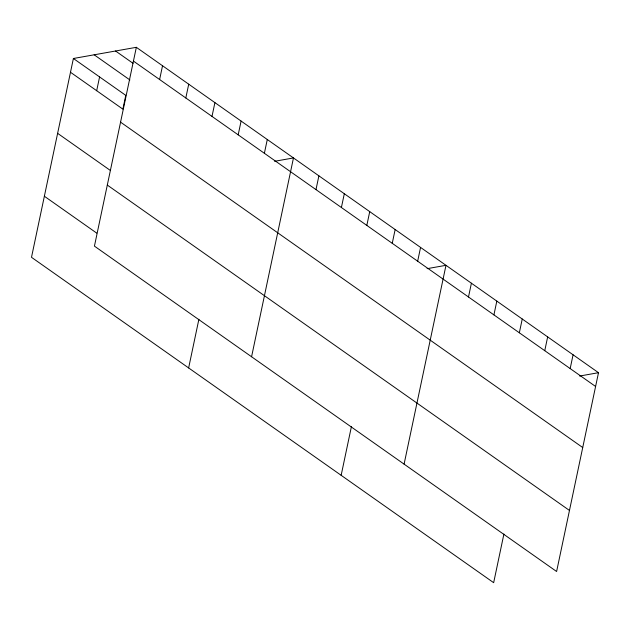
<?xml version="1.0" encoding="UTF-8"?>
<svg xmlns="http://www.w3.org/2000/svg" width="630" height="630" viewBox="0 0 630 630"><rect width="100%" height="100%" fill="white"/><g stroke="black" fill="none" stroke-linecap="round" stroke-linejoin="round"><path stroke-width="0.94" d="M136.34 47.313L94.437 246.133L556.605 571.505L598.5 372.692L136.34 47.313L73.395 58.495L31.5 257.308L493.66 582.687L503.913 534.027M96.681 90.712L99.587 76.931M159.626 79.53L162.524 65.756M185.811 97.973L188.716 84.192M212.003 116.408L214.909 102.627M188.638 367.936L198.891 319.276M238.187 134.844L241.093 121.07M264.38 153.287L267.285 139.506M251.575 356.761L293.47 157.941L274.593 161.296M315.984 189.622L318.89 175.841M341.405 207.514L344.311 193.733M366.825 225.414L369.731 211.633M341.153 475.311L351.406 426.652M392.246 243.306L395.152 229.525M417.666 261.206L420.564 247.425M404.09 464.137L445.985 265.317L427.101 268.671M468.499 296.998L471.405 283.216M493.92 314.89L496.826 301.108M519.341 332.79L522.246 319.008M544.761 350.682L547.659 336.9M570.174 368.574L573.08 354.8M579.616 376.047L598.5 372.692M133.434 61.094L595.594 386.474M115.566 51.006L133.024 63.299M94.169 54.802L129.882 79.947M73.395 58.495L125.772 95.366L122.874 109.147L70.489 72.269M120.566 122.157L582.726 447.536M57.621 133.332L110.006 170.21M107.305 185.07L569.473 510.45M44.368 196.245L96.744 233.124"/></g></svg>
